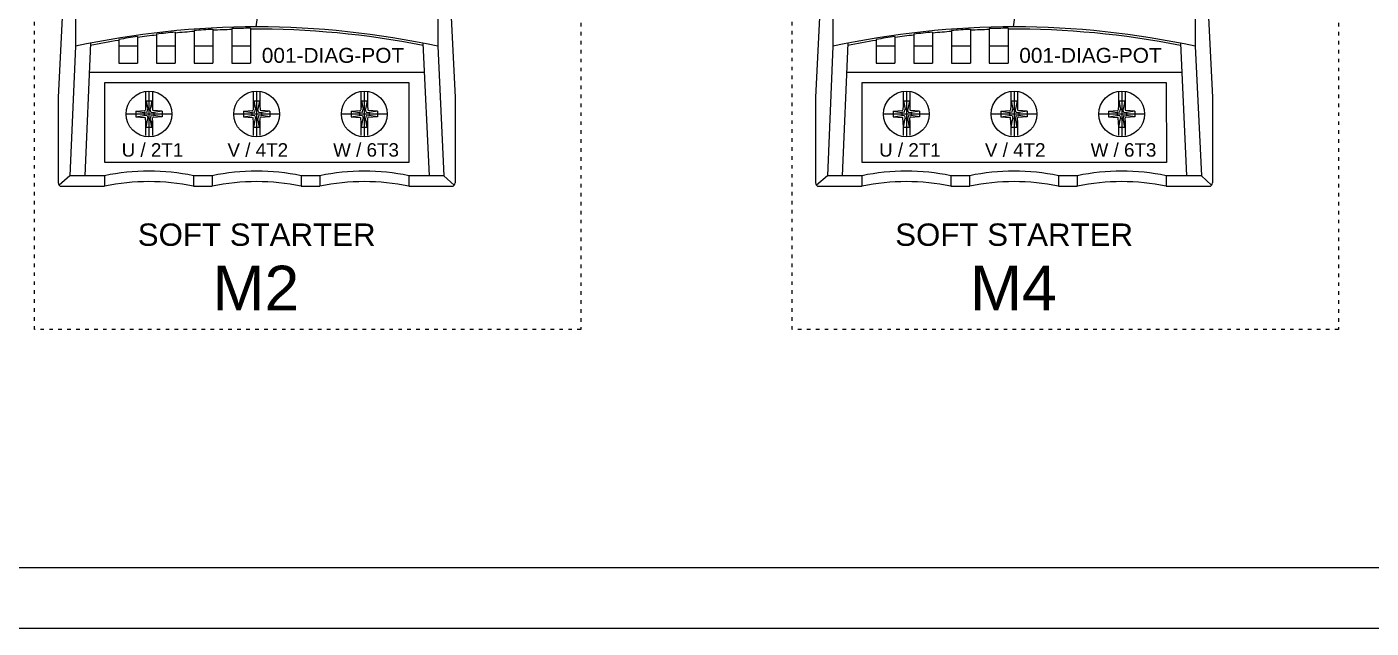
# Model space of a CAD drawing. Header units: millimetres. Extents: x 32696 to 36207, y 16706 to 17911.
# Drawn here: x 35519.9 to 35970.6, y 16705.7 to 16907.3 of the extents above; entities that cross this region are included whole.
import ezdxf
from ezdxf.enums import TextEntityAlignment as Align

# ---------------------------------------------------------------- set-up
doc = ezdxf.new("R2010")
doc.units = ezdxf.units.MM
doc.header["$LTSCALE"] = 0.1
doc.linetypes.add('ACAD_ISO03W100', pattern=[30, 12, -18])
doc.layers.get('0').update_dxf_attribs({"lineweight": 20})
doc.layers.add('ANNOTATION', color=252, linetype='ACAD_ISO03W100', lineweight=13)
doc.layers.add('POTENCIA', color=2, linetype='Continuous', lineweight=25)
doc.styles.get("Standard").update_dxf_attribs({"font": 'arial.ttf'})

# ---------------------------------------------------------------- blocks, each defined once
blk = doc.blocks.new('SSW05')
at = {"lineweight": 9}
for p, q in [((36495.5, 17597.59), (36495.5, 17509.22)), ((36440.02, 17520.33), (36439.07, 17501.67)), ((36497.13, 17520.33), (36498.07, 17501.67)), ((36441.65, 17517.68), (36441.65, 17509.22)), ((36456.47, 17511.33), (36456.47, 17506.7)), ((36459.27, 17511.56), (36459.27, 17506.7)), ((36462.07, 17511.74), (36462.07, 17506.7)), ((36464.87, 17511.85), (36464.87, 17506.7)), ((36467.67, 17511.9), (36467.67, 17506.7)), ((36443.87, 17509.68), (36443.02, 17489.98)), ((36448.07, 17510.24), (36448.07, 17506.7)), ((36450.87, 17510.66), (36450.87, 17506.7)), ((36453.67, 17511.03), (36453.67, 17506.7)), ((36493.28, 17509.68), (36494.2, 17489.98)), ((36441.65, 17509.22), (36440.82, 17489.98)), ((36448.07, 17509.3), (36450.87, 17509.3)), ((36453.67, 17509.3), (36456.47, 17509.3)), ((36459.27, 17509.3), (36462.07, 17509.3)), ((36464.87, 17509.3), (36467.67, 17509.3)), ((36495.5, 17509.22), (36496.4, 17489.98)), ((36443.68, 17505.37), (36493.48, 17505.37)), ((36448.07, 17506.7), (36450.87, 17506.7)), ((36453.67, 17506.7), (36456.47, 17506.7)), ((36459.27, 17506.7), (36462.07, 17506.7)), ((36464.87, 17506.7), (36467.67, 17506.7)), ((36439.07, 17501.67), (36439.07, 17488.9)), ((36452.07, 17502.38), (36452.07, 17500.13)), ((36452.57, 17502.55), (36452.57, 17495.75)), ((36453.07, 17502.38), (36453.07, 17500.13)), ((36468.07, 17502.38), (36468.07, 17500.13)), ((36468.57, 17502.55), (36468.57, 17495.75)), ((36469.07, 17502.38), (36469.07, 17500.13)), ((36484.07, 17502.38), (36484.07, 17500.13)), ((36484.57, 17502.55), (36484.57, 17495.75)), ((36485.07, 17502.38), (36485.07, 17500.13)), ((36498.07, 17501.67), (36498.07, 17488.9)), ((36450.62, 17499.59), (36451.98, 17499.68)), ((36450.62, 17499.59), (36451.88, 17499.35)), ((36450.62, 17499.59), (36450.62, 17498.71)), ((36450.62, 17499.59), (36450.62, 17498.71)), ((36452.28, 17499.42), (36451.88, 17499.35)), ((36451.88, 17499.35), (36451.88, 17498.95)), ((36452.13, 17501.1), (36452.05, 17499.75)), ((36452.13, 17501.1), (36452.38, 17499.85)), ((36452.13, 17501.1), (36453.02, 17501.1)), ((36452.3, 17499.45), (36452.38, 17499.85)), ((36452.38, 17499.85), (36452.77, 17499.85)), ((36453.02, 17501.1), (36452.77, 17499.85)), ((36452.84, 17499.45), (36452.77, 17499.85)), ((36452.87, 17499.42), (36453.27, 17499.35)), ((36453.02, 17501.1), (36453.1, 17499.75)), ((36454.52, 17499.59), (36453.17, 17499.68)), ((36454.52, 17499.59), (36453.27, 17499.35)), ((36453.27, 17499.35), (36453.27, 17498.95)), ((36454.52, 17499.59), (36454.52, 17498.71)), ((36466.62, 17499.59), (36467.98, 17499.68)), ((36466.62, 17499.59), (36467.88, 17499.35)), ((36466.62, 17499.59), (36466.62, 17498.71)), ((36466.62, 17499.59), (36466.62, 17498.71)), ((36468.28, 17499.42), (36467.88, 17499.35)), ((36467.88, 17499.35), (36467.88, 17498.95)), ((36468.13, 17501.1), (36468.05, 17499.75)), ((36468.13, 17501.1), (36469.02, 17501.1)), ((36468.13, 17501.1), (36468.38, 17499.85)), ((36468.3, 17499.45), (36468.38, 17499.85)), ((36468.38, 17499.85), (36468.77, 17499.85)), ((36469.02, 17501.1), (36468.77, 17499.85)), ((36468.84, 17499.45), (36468.77, 17499.85)), ((36468.87, 17499.42), (36469.27, 17499.35)), ((36469.02, 17501.1), (36469.1, 17499.75)), ((36470.52, 17499.59), (36469.17, 17499.68)), ((36470.52, 17499.59), (36469.27, 17499.35)), ((36469.27, 17499.35), (36469.27, 17498.95)), ((36470.52, 17499.59), (36470.52, 17498.71)), ((36482.62, 17499.59), (36483.98, 17499.68)), ((36482.62, 17499.59), (36482.62, 17498.71)), ((36482.62, 17499.59), (36482.62, 17498.71)), ((36482.62, 17499.59), (36483.88, 17499.35)), ((36484.28, 17499.42), (36483.88, 17499.35)), ((36483.88, 17499.35), (36483.88, 17498.95)), ((36484.13, 17501.1), (36484.05, 17499.75)), ((36484.13, 17501.1), (36484.38, 17499.85)), ((36484.13, 17501.1), (36485.02, 17501.1)), ((36484.3, 17499.45), (36484.38, 17499.85)), ((36484.38, 17499.85), (36484.77, 17499.85)), ((36485.02, 17501.1), (36484.77, 17499.85)), ((36484.84, 17499.45), (36484.77, 17499.85)), ((36484.87, 17499.42), (36485.27, 17499.35)), ((36485.02, 17501.1), (36485.1, 17499.75)), ((36486.52, 17499.59), (36485.17, 17499.68)), ((36486.52, 17499.59), (36485.27, 17499.35)), ((36485.27, 17499.35), (36485.27, 17498.95)), ((36486.52, 17499.59), (36486.52, 17498.71)), ((36455.97, 17499.15), (36449.17, 17499.15)), ((36450.62, 17498.71), (36451.88, 17498.95)), ((36450.62, 17498.71), (36451.98, 17498.62)), ((36452.28, 17498.88), (36451.88, 17498.95)), ((36452.13, 17497.2), (36452.05, 17498.56)), ((36452.07, 17498.18), (36452.07, 17495.93)), ((36452.13, 17497.2), (36452.38, 17498.46)), ((36452.3, 17498.86), (36452.38, 17498.46)), ((36452.38, 17498.46), (36452.77, 17498.46)), ((36452.84, 17498.86), (36452.77, 17498.46)), ((36453.02, 17497.2), (36452.77, 17498.46)), ((36452.87, 17498.88), (36453.27, 17498.95)), ((36453.02, 17497.2), (36453.1, 17498.56)), ((36453.07, 17498.18), (36453.07, 17495.93)), ((36454.52, 17498.71), (36453.17, 17498.62)), ((36454.52, 17498.71), (36453.27, 17498.95)), ((36471.97, 17499.15), (36465.17, 17499.15)), ((36466.62, 17498.71), (36467.88, 17498.95)), ((36466.62, 17498.71), (36467.98, 17498.62)), ((36468.28, 17498.88), (36467.88, 17498.95)), ((36468.13, 17497.2), (36468.05, 17498.56)), ((36468.07, 17498.18), (36468.07, 17495.93)), ((36468.13, 17497.2), (36468.38, 17498.46)), ((36468.3, 17498.86), (36468.38, 17498.46)), ((36468.38, 17498.46), (36468.77, 17498.46)), ((36468.84, 17498.86), (36468.77, 17498.46)), ((36469.02, 17497.2), (36468.77, 17498.46)), ((36468.87, 17498.88), (36469.27, 17498.95)), ((36469.02, 17497.2), (36469.1, 17498.56)), ((36469.07, 17498.18), (36469.07, 17495.93)), ((36470.52, 17498.71), (36469.17, 17498.62)), ((36470.52, 17498.71), (36469.27, 17498.95)), ((36487.97, 17499.15), (36481.17, 17499.15)), ((36482.62, 17498.71), (36483.88, 17498.95)), ((36482.62, 17498.71), (36483.98, 17498.62)), ((36484.28, 17498.88), (36483.88, 17498.95)), ((36484.13, 17497.2), (36484.05, 17498.56)), ((36484.07, 17498.18), (36484.07, 17495.93)), ((36484.13, 17497.2), (36484.38, 17498.46)), ((36484.3, 17498.86), (36484.38, 17498.46)), ((36484.38, 17498.46), (36484.77, 17498.46)), ((36484.84, 17498.86), (36484.77, 17498.46)), ((36485.02, 17497.2), (36484.77, 17498.46)), ((36484.87, 17498.88), (36485.27, 17498.95)), ((36485.02, 17497.2), (36485.1, 17498.56)), ((36485.07, 17498.18), (36485.07, 17495.93)), ((36486.52, 17498.71), (36485.17, 17498.62)), ((36486.52, 17498.71), (36485.27, 17498.95)), ((36452.13, 17497.2), (36453.02, 17497.2)), ((36452.13, 17497.2), (36453.02, 17497.2)), ((36468.13, 17497.2), (36469.02, 17497.2)), ((36468.13, 17497.2), (36469.02, 17497.2)), ((36484.13, 17497.2), (36485.02, 17497.2)), ((36484.13, 17497.2), (36485.02, 17497.2)), ((36440.82, 17489.98), (36439.22, 17488.55)), ((36445.97, 17489.98), (36440.82, 17489.98)), ((36445.97, 17489.98), (36445.97, 17488.4)), ((36459.17, 17489.98), (36459.17, 17488.4)), ((36461.97, 17489.98), (36459.17, 17489.98)), ((36461.97, 17489.98), (36461.97, 17488.4)), ((36475.17, 17489.98), (36475.17, 17488.4)), ((36477.97, 17489.98), (36475.17, 17489.98)), ((36477.97, 17489.98), (36477.97, 17488.4)), ((36496.4, 17489.98), (36491.17, 17489.98)), ((36491.17, 17489.98), (36491.17, 17488.4)), ((36496.4, 17489.98), (36497.93, 17488.55)), ((36439.57, 17488.4), (36445.97, 17488.4)), ((36459.17, 17488.4), (36461.97, 17488.4)), ((36475.17, 17488.4), (36477.97, 17488.4)), ((36491.17, 17488.4), (36497.57, 17488.4))]:
    blk.add_line(p, q, dxfattribs=at)
for centre in [(36452.57, 17499.15), (36452.57, 17499.15), (36468.57, 17499.15), (36468.57, 17499.15), (36484.57, 17499.15), (36484.57, 17499.15)]:
    blk.add_circle(centre, 3.4, dxfattribs=at)
for centre, radius, start, end in [((36185.72, 17553.4), 285.78, 351.691, 352.8202), ((36468.57, 17385.03), 127.07, 77.765, 102.235), ((36468.57, 17385.03), 126.87, 95.4728, 96.7446), ((36468.57, 17384.69), 127.07, 94.1943, 95.4613), ((36468.57, 17385.03), 126.87, 92.9368, 94.2038), ((36468.57, 17384.69), 127.07, 91.6657, 92.9293), ((36468.57, 17385.03), 126.87, 90.4065, 91.6712), ((36468.57, 17384.69), 127.07, 78.7788, 90.403), ((36468.57, 17384.69), 127.07, 99.2811, 101.2156), ((36468.57, 17385.03), 126.87, 98.0197, 99.2988), ((36468.57, 17384.69), 127.07, 96.731, 98.0041), ((36451.98, 17499.75), 0.0682, 275, 355), ((36452.27, 17499.46), 0.0341, 280, 350), ((36452.88, 17499.46), 0.0341, 190, 260), ((36453.17, 17499.75), 0.0682, 185, 265), ((36467.98, 17499.75), 0.0682, 275, 355), ((36468.27, 17499.46), 0.0341, 280, 350), ((36468.88, 17499.46), 0.0341, 190, 260), ((36469.17, 17499.75), 0.0682, 185, 265), ((36483.98, 17499.75), 0.0682, 275, 355), ((36484.27, 17499.46), 0.0341, 280, 350), ((36484.88, 17499.46), 0.0341, 190, 260), ((36485.17, 17499.75), 0.0682, 185, 265), ((36451.98, 17498.56), 0.0682, 5, 85), ((36452.27, 17498.85), 0.0341, 10, 80), ((36452.88, 17498.85), 0.0341, 100, 170), ((36453.17, 17498.56), 0.0682, 95, 175), ((36467.98, 17498.56), 0.0682, 5, 85), ((36468.27, 17498.85), 0.0341, 10, 80), ((36468.88, 17498.85), 0.0341, 100, 170), ((36469.17, 17498.56), 0.0682, 95, 175), ((36483.98, 17498.56), 0.0682, 5, 85), ((36484.27, 17498.85), 0.0341, 10, 80), ((36484.88, 17498.85), 0.0341, 100, 170), ((36485.17, 17498.56), 0.0682, 95, 175), ((36452.57, 17459.21), 31.46, 77.8916, 102.1084), ((36468.57, 17459.21), 31.46, 77.8916, 102.1084), ((36484.57, 17459.21), 31.46, 77.8916, 102.1084), ((36439.57, 17488.9), 0.5, 180, 270), ((36452.57, 17457.64), 31.46, 77.8916, 102.1084), ((36468.57, 17457.64), 31.46, 77.8916, 102.1084), ((36484.57, 17457.64), 31.46, 77.8916, 102.1084), ((36497.57, 17488.9), 0.5, 270, 0)]:
    blk.add_arc(centre, radius, start, end, dxfattribs=at)
for s, p in [('U / 2T1', (36448.51, 17492.81)), ('V / 4T2', (36464.24, 17492.81)), ('W / 6T3', (36479.94, 17492.81))]:
    blk.add_text(s, height=2, dxfattribs=at).set_placement(p)
blk = doc.blocks.new('FOLHA')
for p, q in [((36314.11, 16878.38), (36494.11, 16878.38)), ((36079.11, 16873.38), (36499.11, 16873.38))]:
    blk.add_line(p, q)

msp = doc.modelspace()

# ---------------------------------------------------------------- linework, layer by layer
at = {"layer": 'ANNOTATION', "lineweight": 20}
for points in [[(35522.46, 17157.65), (35705.63, 17157.65), (35705.63, 16805.79), (35522.46, 16805.79)], [(35776.41, 17157.65), (35959.58, 17157.65), (35959.58, 16805.79), (35776.41, 16805.79)]]:
    msp.add_lwpolyline(points, close=True, dxfattribs=at)
at = {"layer": 'POTENCIA', "lineweight": 20}
for points in [[(35647.98, 16861.85), (35546.01, 16861.85), (35545.99, 16888.63), (35647.96, 16888.63)], [(35901.93, 16861.85), (35799.96, 16861.85), (35799.93, 16888.63), (35901.9, 16888.63)]]:
    msp.add_lwpolyline(points, close=True, dxfattribs=at)

# ---------------------------------------------------------------- block references
for name, p, xscale, yscale, zscale in [('FOLHA', (-111946.67, -51785.33), 4.059117410256329, 4.059117410256329, 4.059117410256329), ('SSW05', (-46676.33, -22600.04), 2.256004297963733, 2.256004297963733, 2.256004297963733), ('SSW05', (-46422.39, -22600.04), 2.256004297963733, 2.256004297963733, 2.256004297963733)]:
    msp.add_blockref(name, p, dxfattribs=dict(xscale=xscale, yscale=yscale, zscale=zscale))

# ---------------------------------------------------------------- texts
for p in [(35596.93, 16831.65), (35850.87, 16831.65)]:
    msp.add_text('SOFT STARTER', height=7.5).set_placement(p, align=Align.BOTTOM_CENTER)
for s, p in [('M2', (35596.66, 16827.24)), ('M4', (35850.61, 16827.24))]:
    msp.add_text(s, height=15).set_placement(p, align=Align.TOP_CENTER)
at = {"layer": 'POTENCIA'}
for p in [(35622.52, 16893.78), (35876.47, 16893.78)]:
    msp.add_text('001-DIAG-POT', height=5, dxfattribs=at).set_placement(p, align=Align.BOTTOM_CENTER)

doc.saveas('drawing.dxf')
